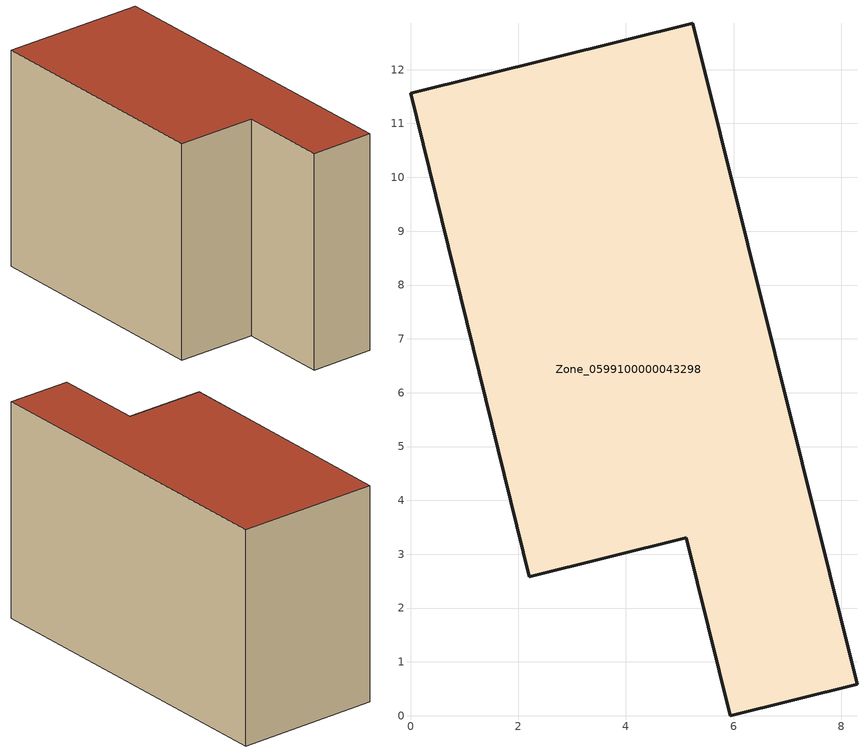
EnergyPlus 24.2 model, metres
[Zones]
Zone_0599100000043298
 floor ground (C_G): 0,11.56 5.24,12.86 8.29,0.59 5.94,0 5.12,3.31 2.2,2.58 z0
 wall outside (C_F): 5.24,12.86 0,11.56 2.2,2.58 5.12,3.31 5.94,0 8.29,0.59 5.24,12.86 z0:8.15
 roof outside (C_R): 8.29,0.59 5.24,12.86 0,11.56 2.2,2.58 5.12,3.31 5.94,0 z8.15
[BUILDING]
Pand.0599100000043298: North Axis=0; Terrain=City; Loads Convergence Tolerance Value=0.04; Temperature Convergence Tolerance Value=0.4; Solar Distribution=FullExterior; Maximum Number of Warmup Days=25; Minimum Number of Warmup Days=1
[Site:Location]
Rotterdam.The.Hague.AP_ZH_NLD Design_Conditions: Latitude=51.96; Longitude=4.45; Time Zone=1; Elevation=-4.5
[SITE:GROUNDTEMPERATURE:BUILDINGSURFACE]
18, 18, 18, 18, 18, 18, 18, 18, 18, 18, 18, 18
[MATERIAL] Thermal Absorptance=0.9; Solar Absorptance=0.7; Visible Absorptance=0.7
Name | Roughness | Thickness | Conductivity | Density | Specific Heat
G.TI.1975-1991 | MediumSmooth | 0.15 | 0.288461 | 540 | 1210
F.TI.1975-1991 | Rough | 0.3 | 0.230769 | 1920 | 840
R.TI.1975-1991 | MediumRough | 0.2 | 0.153846 | 1500 | 1000
[CONSTRUCTION]
C_G: G.TI.1975-1991
C_F: F.TI.1975-1991
C_R: R.TI.1975-1991
[ZONE]
Zone_0599100000043298: Type=1; Multiplier=1; Ceiling Height=Autocalculate; Volume=Autocalculate; Floor Area=autocalculate; Part of Total Floor Area=Yes
[ZONEINFILTRATION:DESIGNFLOWRATE]
Infil_Zone_0599100000043298: Zone or ZoneList or Space or SpaceList=Zone_0599100000043298; Schedule=AlwaysOn; Design Flow Rate Calculation Method=Flow/Area; Flow Rate per Floor Area=0.003; Constant Term Coefficient=1; Temperature Term Coefficient=0; Velocity Term Coefficient=0; Velocity Squared Term Coefficient=0
[HVACTEMPLATE:ZONE:IDEALLOADSAIRSYSTEM]
Zone_0599100000043298: Maximum Heating Supply Air Temperature=50; Minimum Cooling Supply Air Temperature=13; Maximum Heating Supply Air Humidity Ratio=0.0156; Minimum Cooling Supply Air Humidity Ratio=0.0077; Heating Limit=NoLimit; Cooling Limit=NoLimit; Dehumidification Control Type=ConstantSensibleHeatRatio; Cooling Sensible Heat Ratio=0.7; Dehumidification Setpoint=60; Humidification Control Type=None; Humidification Setpoint=30; Outdoor Air Method=None; Outdoor Air Flow Rate per Person=0.00944; Outdoor Air Flow Rate per Zone Floor Area=0; Outdoor Air Flow Rate per Zone=0; Demand Controlled Ventilation Type=None; Outdoor Air Economizer Type=NoEconomizer; Heat Recovery Type=None; Sensible Heat Recovery Effectiveness=0.7; Latent Heat Recovery Effectiveness=0.65
[ZONECONTROL:THERMOSTAT]
ThermostatControl_Zone_0599100000043298: Zone or ZoneList=Zone_0599100000043298; Control Type Schedule=DualSetpointControlType; Control 1=Thermostat_Zone_0599100000043298; Temperature Difference Between Cutout And Setpoint=0
[THERMOSTATSETPOINT:DUALSETPOINT]
Thermostat_Zone_0599100000043298: Heating Setpoint Temperature Schedule=HeatingSetpoint_Zone_0599100000043298; Cooling Setpoint Temperature Schedule=CoolingSetpoint_Zone_0599100000043298
[SCHEDULE:COMPACT]
HeatingSetpoint_Zone_0599100000043298: Through: 12/31, For: AllDays, Until: 24:00, 21
CoolingSetpoint_Zone_0599100000043298: Through: 12/31, For: AllDays, Until: 24:00, 24
DualSetpointControlType: Through: 12/31, For: AllDays, Until: 24:00, 4
AlwaysOn: Through: 12/31, For: AllDays, Until: 24:00, 1
